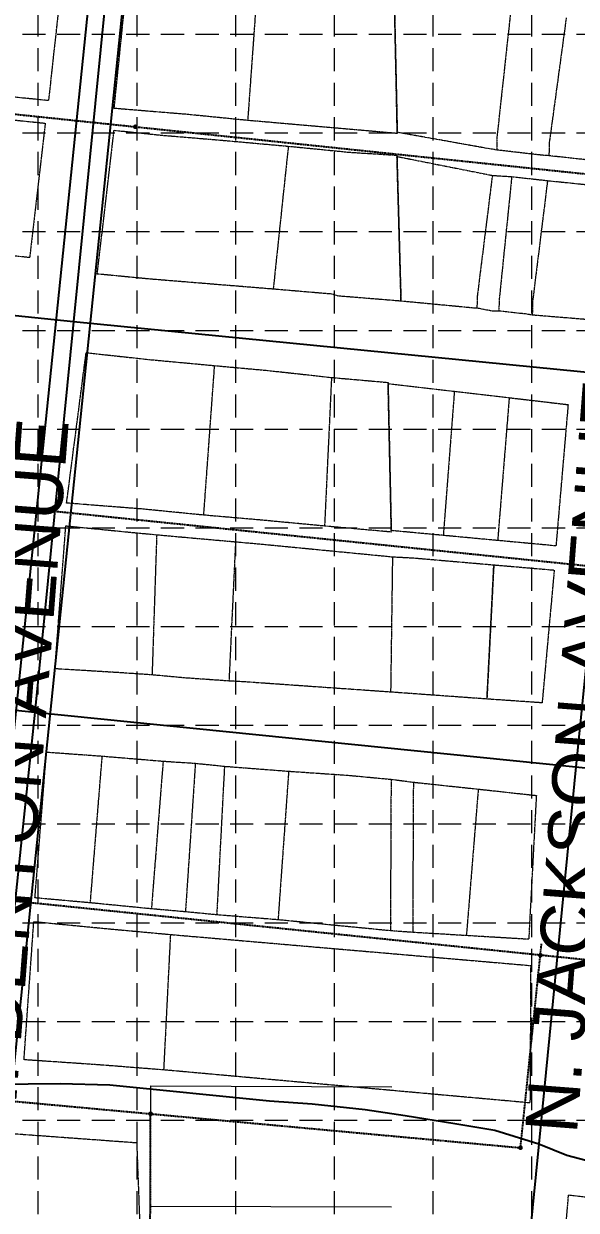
# Model space of a CAD drawing. Extents: x 332488 to 337969, y 579146 to 583084.
# Drawn here: x 335729 to 336208, y 580098 to 581125 of the extents above; entities that cross this region are included whole.
import ezdxf
from ezdxf.enums import TextEntityAlignment as Align

# ---------------------------------------------------------------- set-up
doc = ezdxf.new("R2010")
doc.units = 0
doc.header["$MEASUREMENT"] = 0
doc.linetypes.add('HIDDEN', pattern=[0.375, 0.25, -0.125])
doc.linetypes.add('PHANTOM', pattern=[2.5, 1.25, -0.25, 0.25, -0.25, 0.25, -0.25])
for name, color, linetype in [('E-SanitarySewer', 2, 'HIDDEN'), ('GRID', 254, 'HIDDEN'), ('parcel', 8, 'Continuous'), ('ROADS', 5, 'Continuous'), ('row', 1, 'Continuous'), ('STREETNAME', 2, 'Continuous'), ('subdiv', 6, 'PHANTOM')]:
    doc.layers.add(name, color=color, linetype=linetype)
doc.styles.get("Standard").update_dxf_attribs({"font": 'ARIAL.TTF'})

msp = doc.modelspace()

# ---------------------------------------------------------------- linework, layer by layer
at = {"layer": 'E-SanitarySewer', "color": 33, "ltscale": 0.5}
for p, q in [((335108.9, 581111.2), (337203.9, 580891.9)), ((335073.3, 580773.2), (337169.7, 580558.3)), ((337135.1, 580220.1), (335048.8, 580434.6)), ((336159.6, 580151.9), (336177.8, 580328.6)), ((335495.1, 580212.9), (336159.6, 580151.9)), ((335838.7, 580003.6), (335839.3, 580181.3))]:
    msp.add_line(p, q, dxfattribs=at)
at = {"layer": 'E-SanitarySewer', "color": 33, "linetype": 'Continuous', "ltscale": 0.5, "const_width": 2, "flags": 128}
for points in [[(335825, 581036.1, 1), (335827, 581036.1, 1)], [(336175.8, 580318.6, 1), (336177.8, 580318.6, 1)], [(335838.3, 580181.3, 1), (335840.3, 580181.3, 1)], [(336158.6, 580151.9, 1), (336160.6, 580151.9, 1)]]:
    msp.add_lwpolyline(points, format="xyb", close=True, dxfattribs=at)
at = {"layer": 'GRID', "color": 252, "linetype": 'HIDDEN', "lineweight": 0, "ltscale": 80}
for p, q in [((335741.7, 582484.3), (335741.7, 579491.4)), ((335827.2, 582484.3), (335827.2, 579491.4)), ((335912.7, 582484.3), (335912.7, 579491.4)), ((335998.2, 582484.3), (335998.2, 579491.4)), ((336083.7, 582484.3), (336083.7, 579491.4)), ((336169.2, 582484.3), (336169.2, 579491.4)), ((332578.2, 581116.3), (337879.2, 581116.3)), ((332578.2, 581030.8), (337879.2, 581030.8)), ((332578.2, 580945.3), (337879.2, 580945.3)), ((332578.2, 580859.8), (337879.2, 580859.8)), ((332578.2, 580774.3), (337879.2, 580774.3)), ((332578.2, 580688.8), (337879.2, 580688.8)), ((332578.2, 580603.3), (337879.2, 580603.3)), ((332578.2, 580517.8), (337879.2, 580517.8)), ((332578.2, 580432.3), (337879.2, 580432.3)), ((332578.2, 580346.8), (337879.2, 580346.8)), ((332578.2, 580261.3), (337879.2, 580261.3)), ((332578.2, 580175.8), (337879.2, 580175.8))]:
    msp.add_line(p, q, dxfattribs=at)
at = {"layer": 'parcel', "lineweight": 0}
for p, q in [((335839, 580101.4), (335839.4, 580205.4)), ((335839.4, 580205.4), (336048.2, 580204.7)), ((335838.5, 579966.4), (335839, 580101.4)), ((335839, 580101.4), (336047.9, 580100.7)), ((335839, 580101.4), (335839, 580101.4))]:
    msp.add_line(p, q, dxfattribs=at)
at = {"layer": 'ROADS', "color": 7}
for p, q in [((335806.7, 581213.6), (335772.6, 580867.6)), ((335421.9, 580902.9), (335772.6, 580867.6)), ((335772.6, 580867.6), (335739, 580529.1)), ((335772.6, 580867.6), (336241.5, 580821.1)), ((336241.5, 580821.1), (336207.5, 580481.7)), ((335387.3, 580564.4), (335739, 580529.1)), ((335739, 580529.1), (335705.1, 580206.9)), ((335739, 580529.1), (336207.5, 580481.7)), ((336207.5, 580481.7), (336175.4, 580155.4)), ((336207.5, 580481.7), (336567.6, 580445.5)), ((335705.1, 580206.9), (335760.8, 580207.4)), ((335760.8, 580207.4), (335803.9, 580206.4)), ((335803.9, 580206.4), (335942.2, 580192.6)), ((335942.2, 580192.6), (335979.1, 580190)), ((335979.1, 580190), (336025, 580184.9)), ((336025, 580184.9), (336059.7, 580179.8)), ((336059.7, 580179.8), (336102.7, 580173)), ((336102.7, 580173), (336137.3, 580167.1)), ((336137.3, 580167.1), (336175.4, 580155.4)), ((336175.4, 580155.4), (336141.8, 579811.9)), ((336175.4, 580155.4), (336199.8, 580145.5)), ((336199.8, 580145.5), (336221.7, 580139.6))]:
    msp.add_line(p, q, dxfattribs=at)
at = {"layer": 'row', "color": 253, "flags": 128}
for points in [[(335656.6, 579890.9, 0.004642), (335594.6, 579891.5), (334633.3, 579892.9), (334819.7, 581751.9), (334819.7, 581751.9), (335054.3, 581728.7, 0.016883), (335063.8, 581728.1), (335576.4, 581712.3, 0.12826), (335743.7, 581750.5), (335808.4, 581784.1, -0.022129), (335853.4, 581805)], [(337171.3, 579734), (335965.4, 579870.4, 0.02092), (335686.7, 579890.1), (335853.3, 581511.3), (337345.8, 581350.3)]]:
    msp.add_lwpolyline(points, format="xyb", close=True, dxfattribs=at)
at = {"layer": 'subdiv', "color": 253, "lineweight": 0}
for p, q in [((335763.6, 581175.3), (335750.8, 581058.8)), ((335807.7, 581052), (335820.7, 581179.9)), ((335932.6, 581171.2), (335923.3, 581041.6)), ((336050, 581161.6), (336052.9, 581030.3)), ((336052.8, 581031.3), (336050.4, 581145.1)), ((336151, 581135.5), (336139.2, 581027.5)), ((336199.2, 581130.5), (336184.5, 581022.5)), ((335750.8, 581058.8), (335671.7, 581066.6)), ((335870.9, 581046.8), (335807.7, 581052)), ((335689.2, 581045.2), (335748, 581039.2)), ((335923.3, 581041.6), (335870.9, 581046.8)), ((336052.9, 581030.3), (335923.3, 581041.6)), ((335748, 581039.2), (335734.5, 580922.8)), ((335793.1, 580908.6), (335807.6, 581033.1)), ((335807.6, 581033.1), (335848, 581028.9)), ((336132.8, 581017), (336052.8, 581031.3)), ((335848, 581028.9), (335900.5, 581024.5)), ((335900.5, 581024.5), (335958.5, 581019.3)), ((336139.2, 581027.5), (336139, 581016)), ((336184.5, 581022.5), (336184.2, 581011)), ((335958.5, 581019.3), (335945.4, 580895.5)), ((335958.5, 581019.3), (336010.8, 581014.1)), ((336010.8, 581014.1), (336052.6, 581011.5)), ((336052.6, 581011.5), (336056.1, 580885.1)), ((336056.1, 580885.1), (336052.6, 581010.4)), ((336052.6, 581010.4), (336135.2, 580994)), ((336139, 581016), (336132.8, 581017)), ((336178, 581011.5), (336139, 581016)), ((336184.2, 581011), (336178, 581011.5)), ((336235, 581005.5), (336184.2, 581011)), ((336135.2, 580994), (336122.2, 580890)), ((336135.2, 580994), (336152, 580993)), ((336152, 580993), (336141.2, 580887)), ((336152, 580993), (336183, 580989.5)), ((336183, 580989.5), (336170, 580884.5)), ((336183, 580989.5), (336231.8, 580984.5)), ((335734.5, 580922.8), (335679.8, 580928.8)), ((335838.6, 580904.2), (335793.1, 580908.6)), ((335945.4, 580895.5), (335838.6, 580904.2)), ((335996.2, 580891.2), (335945.4, 580895.5)), ((336001.8, 580889.5), (335996.2, 580891.2)), ((336056.1, 580885.1), (336001.8, 580889.5)), ((336122.2, 580890), (336121.8, 580879)), ((336141.2, 580887), (336140.8, 580876.5)), ((336120.1, 580879), (336056.1, 580885.1)), ((336121.8, 580879), (336120.1, 580879)), ((336135, 580876.5), (336121.8, 580879)), ((336140.8, 580876.5), (336135, 580876.5)), ((336163.8, 580874), (336140.8, 580876.5)), ((336170, 580884.5), (336169.8, 580873)), ((336169.8, 580873), (336163.8, 580874)), ((336218.8, 580869), (336169.8, 580873)), ((335766.5, 580710.2), (335783.4, 580840.5)), ((335783.4, 580840.5), (335838.3, 580834.5)), ((335838.3, 580834.5), (335894.4, 580829.3)), ((335894.4, 580829.3), (335885, 580699.8)), ((335894.4, 580829.3), (335941.6, 580825)), ((335941.6, 580825), (335995.9, 580819)), ((335995.9, 580819), (335989.9, 580690.3)), ((335995.9, 580819), (336044.9, 580814.7)), ((336044.9, 580814.7), (336047.7, 580685.1)), ((336044.9, 580813.7), (336102.3, 580807)), ((336047.5, 580693.6), (336044.9, 580813.7)), ((336102.3, 580807), (336092.7, 580682.2)), ((336102.3, 580807), (336149.8, 580801.5)), ((336149.8, 580801.5), (336139.8, 580677.8)), ((336149.8, 580801.5), (336200.8, 580795.5)), ((336200.8, 580795.5), (336190.3, 580673.1)), ((335832.5, 580705), (335766.5, 580710.2)), ((335885, 580699.8), (335832.5, 580705)), ((335935.8, 580695.4), (335885, 580699.8)), ((335989.9, 580690.3), (335935.8, 580695.4)), ((336047.7, 580686.4), (336047.5, 580693.6)), ((335756.4, 580566.7), (335765.8, 580690.5)), ((335765.8, 580690.5), (335818.3, 580685.3)), ((335818.3, 580685.3), (335844.5, 580682.8)), ((335844.5, 580682.8), (335840.5, 580561.4)), ((335844.5, 580682.8), (335874.4, 580680.1)), ((336047.7, 580685.1), (335989.9, 580690.3)), ((336092.7, 580682.2), (336047.7, 580686.4)), ((336139.8, 580677.8), (336092.7, 580682.2)), ((335874.4, 580680.1), (335912.8, 580676.7)), ((335912.8, 580676.7), (335907.1, 580556.1)), ((335912.8, 580676.7), (335932, 580675)), ((335932, 580675), (336048.7, 580663.7)), ((336190.3, 580673.1), (336139.8, 580677.8)), ((336048.7, 580663.7), (336047.1, 580546.5)), ((336048.7, 580663.7), (336067.3, 580662.7)), ((336067.3, 580662.7), (336136.5, 580656.7)), ((336136.5, 580656.7), (336130.5, 580540.5)), ((336130.6, 580541.6), (336136.5, 580656.7)), ((336136.5, 580656.7), (336188.8, 580652.2)), ((336188.8, 580652.2), (336178.3, 580537.2)), ((335814.2, 580563.2), (335756.4, 580566.7)), ((335840.5, 580561.4), (335814.2, 580563.2)), ((335868.5, 580558.8), (335840.5, 580561.4)), ((335907.1, 580556.1), (335868.5, 580558.8)), ((335922.9, 580555.2), (335907.1, 580556.1)), ((336047.1, 580546.5), (335922.9, 580555.2)), ((336130.5, 580540.5), (336047.1, 580546.5)), ((336130.5, 580540.5), (336130.6, 580541.6)), ((336178.3, 580537.2), (336130.5, 580540.5)), ((335739.1, 580368.3), (335749.1, 580494.6)), ((335749.1, 580494.6), (335797.1, 580491.1)), ((335797.1, 580491.1), (335786.8, 580364)), ((335797.1, 580491.1), (335850.1, 580486.7)), ((335850.1, 580486.7), (335839.9, 580358.8)), ((335850.1, 580486.7), (335878, 580484.9)), ((335878, 580484.9), (335869.4, 580356.2)), ((335878, 580484.9), (335903.2, 580482.3)), ((335903.2, 580482.3), (335896.5, 580353.6)), ((335903.2, 580482.3), (335958.8, 580478)), ((335958.8, 580478), (335949.6, 580349.3)), ((335958.8, 580478), (336010.2, 580474.5)), ((336010.2, 580474.5), (336047.5, 580471)), ((336047.5, 580471), (336046.9, 580339.8)), ((336047.5, 580471), (336066.8, 580468.5)), ((336066.8, 580468.5), (336066.2, 580338.4)), ((336066.8, 580468.5), (336123, 580462.5)), ((336123, 580462.5), (336112.7, 580335.6)), ((336123, 580462.5), (336173.3, 580457)), ((336173.3, 580457), (336166.7, 580332.4)), ((335786.8, 580364), (335739.1, 580368.3)), ((335839.9, 580358.8), (335786.8, 580364)), ((335869.4, 580356.2), (335839.9, 580358.8)), ((335896.5, 580353.6), (335869.4, 580356.2)), ((335949.6, 580349.3), (335896.5, 580353.6)), ((335729.6, 580228.1), (335738.1, 580347.8)), ((335738.1, 580347.8), (335799.8, 580341.8)), ((335799.8, 580341.8), (335856.4, 580336.6)), ((336002.6, 580344.1), (335949.6, 580349.3)), ((336046.9, 580339.8), (336002.6, 580344.1)), ((335856.4, 580336.6), (335850.5, 580219.3)), ((335856.4, 580336.6), (336168.4, 580309.7)), ((336066.2, 580338.4), (336046.9, 580339.8)), ((336112.7, 580335.6), (336066.2, 580338.4)), ((336166.7, 580332.4), (336112.7, 580335.6)), ((336168.4, 580309.7), (336167.8, 580190.7)), ((335794.1, 580223.7), (335729.6, 580228.1)), ((335850.5, 580219.3), (335794.1, 580223.7)), ((336167.8, 580190.7), (335850.5, 580219.3)), ((335719.4, 580164.2), (335827.2, 580156.3)), ((335827.2, 580156.3), (335832.5, 580012.7)), ((336191.2, 579991.5), (336201.2, 580111)), ((336201.2, 580111), (336232, 580107.5))]:
    msp.add_line(p, q, dxfattribs=at)

# ---------------------------------------------------------------- texts
at = {"layer": 'STREETNAME', "color": 7}
for s, p in [('N. JACKSON AVENUE', (336211.1, 580490.5)), ('N. DENTON AVENUE', (335722, 580473.1))]:
    msp.add_text(s, height=45, rotation=85.5779, dxfattribs=at).set_placement(p, align=Align.MIDDLE)

doc.saveas('drawing.dxf')
